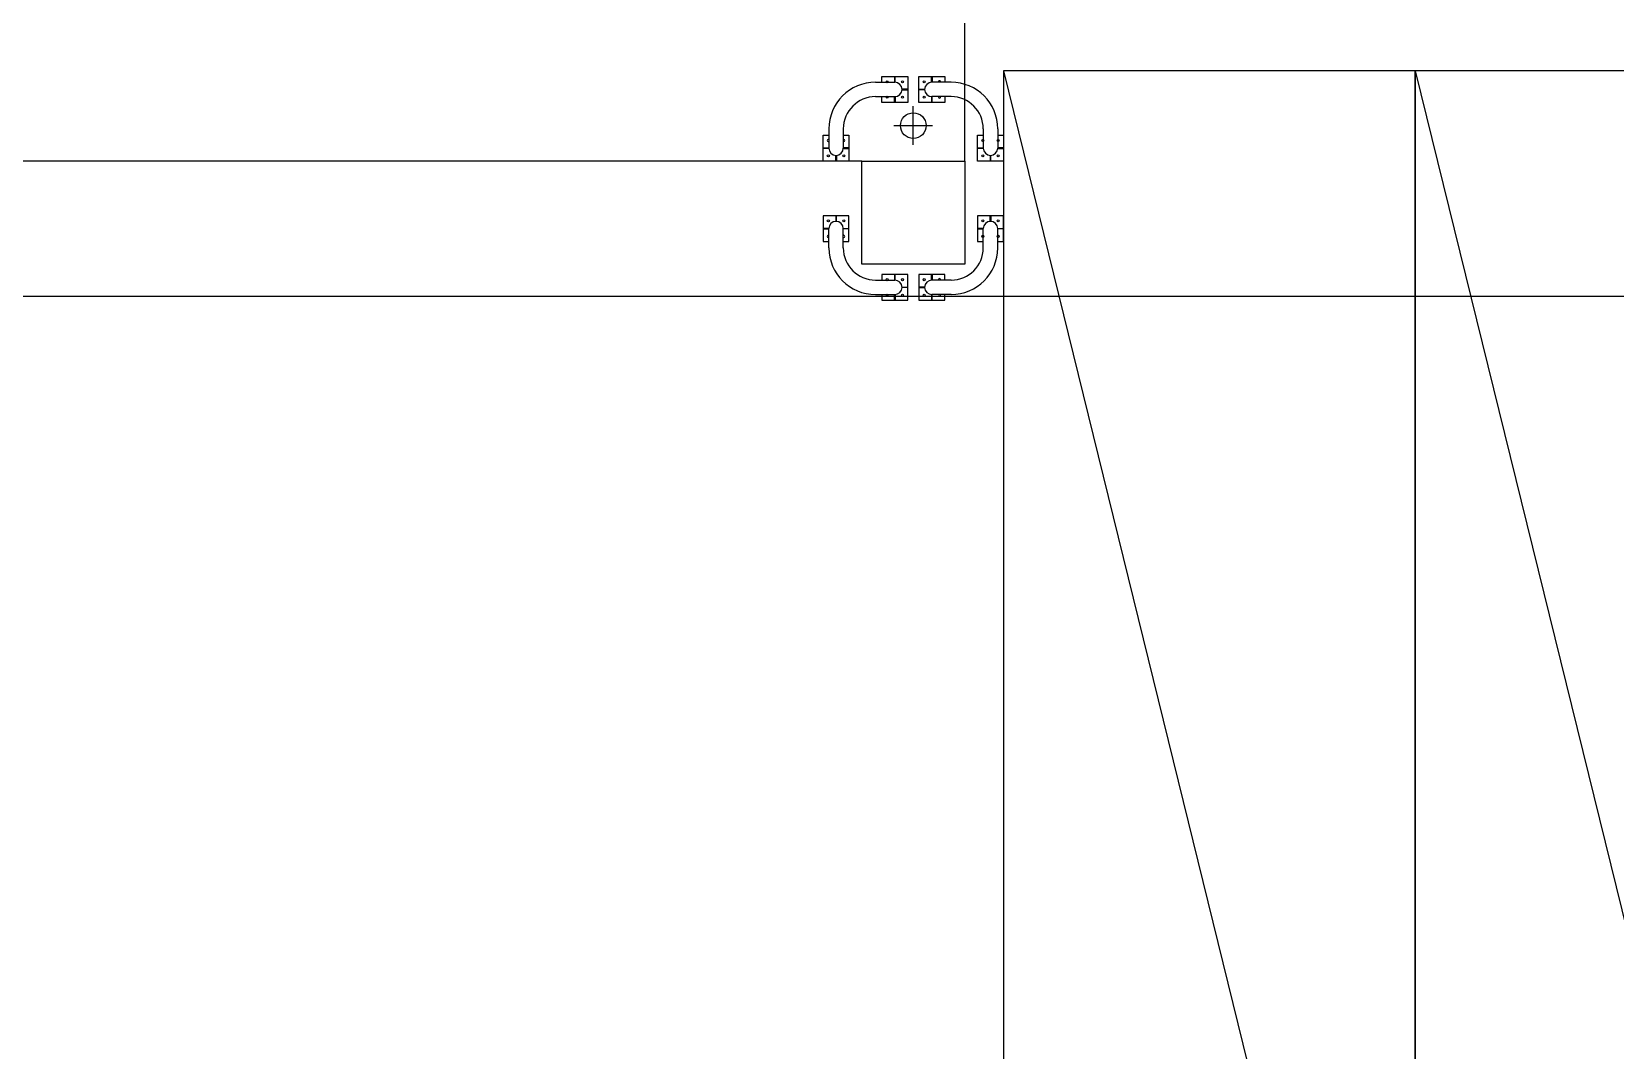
# Model space of a CAD drawing. Header units: millimetres. Extents: x 8456 to 190005487, y 619 to 455456909.
# Drawn here: x 198766 to 200661, y 159315 to 160534 of the extents above; entities that cross this region are included whole.
import ezdxf

# ---------------------------------------------------------------- set-up
doc = ezdxf.new("R2010")
doc.units = ezdxf.units.MM
doc.header["$LTSCALE"] = 400
doc.header["$MEASUREMENT"] = 0
doc.layers.get('0').update_dxf_attribs({"linetype": 'CONTINUOUS'})
for name, color, linetype in [('A-PK', 6, 'CONTINUOUS'), ('COL', 2, 'CONTINUOUS'), ('FIN', 5, 'CONTINUOUS'), ('WID', 4, 'CONTINUOUS'), ('우수홈통', 6, 'CONTINUOUS'), ('지하2층평면도$0$지상1충돌방지대', 6, 'CONTINUOUS')]:
    doc.layers.add(name, color=color, linetype=linetype)
doc.layers.add('Defpoint', color=161, linetype='CONTINUOUS', plot=False)

# ---------------------------------------------------------------- blocks, each defined once
blk = doc.blocks.new('A$C2DB436D3')
at = {"layer": 'A-PK', "color": 8}
for p, q in [((11927.5, 23923.6, 2515.7), (12631.5, 21063.6, 2515.7)), ((11927.5, 23923.6, 2515.7), (11927.5, 21063.6, 2515.7)), ((12631.5, 23923.6, 2515.7), (11927.5, 23923.6, 2515.7)), ((12631.5, 23923.6, 2515.7), (13335.5, 21063.6, 2515.7)), ((12631.5, 21063.6, 2515.7), (12631.5, 23923.6, 2515.7)), ((12631.5, 23923.6, 2515.7), (12631.5, 21063.6, 2515.7)), ((13335.5, 23923.6, 2515.7), (12631.5, 23923.6, 2515.7))]:
    blk.add_line(p, q, dxfattribs=at)
at = {"layer": 'COL', "color": 8}
for p, q in [((11685.5, 23769.6, 2515.7), (11861.5, 23769.6, 2515.7)), ((11685.5, 23593.6, 2515.7), (11685.5, 23769.6, 2515.7)), ((11861.5, 23769.6, 2515.7), (11861.5, 23593.6, 2515.7)), ((11861.5, 23593.6, 2515.7), (11685.5, 23593.6, 2515.7))]:
    blk.add_line(p, q, dxfattribs=at)
at = {"layer": 'FIN', "color": 8}
blk.add_line((11685.5, 23769.6, 2515.7), (10250, 23769.6, 2515.7), dxfattribs=at)
at = {"layer": 'WID', "color": 8}
blk.add_line((11861.5, 23769.6, 2515.7), (11861.5, 27223.6, 2515.7), dxfattribs=at)
at = {"layer": '우수홈통', "color": 8}
for p, q in [((11773.5, 23797.1, 2515.7), (11773.5, 23863.1, 2515.7)), ((11740.5, 23830.1, 2515.7), (11806.5, 23830.1, 2515.7))]:
    blk.add_line(p, q, dxfattribs=at)
blk.add_circle((11773.5, 23830.1, 2515.7), 22, dxfattribs=at)
at = {"layer": '지하2층평면도$0$지상1충돌방지대', "color": 8}
for p, q in [((11708.9, 23904.2, 2515.7), (11741.9, 23904.2, 2515.7)), ((11741.4, 23913, 2515.7), (11741.4, 23904.2, 2515.7)), ((11742.3, 23913, 2515.7), (11741.4, 23913, 2515.7)), ((11742.3, 23904.2, 2515.7), (11742.3, 23913, 2515.7)), ((11804.8, 23913, 2515.7), (11805.7, 23913, 2515.7)), ((11804.8, 23904.2, 2515.7), (11804.8, 23913, 2515.7)), ((11838.2, 23904.2, 2515.7), (11805.2, 23904.2, 2515.7)), ((11805.7, 23913, 2515.7), (11805.7, 23904.2, 2515.7)), ((11708.9, 23879.6, 2515.7), (11741.9, 23879.6, 2515.7)), ((11741.4, 23870.8, 2515.7), (11741.4, 23879.6, 2515.7)), ((11742.3, 23879.6, 2515.7), (11742.3, 23870.8, 2515.7)), ((11763, 23892.3, 2515.7), (11754.2, 23892.3, 2515.7)), ((11754.2, 23891.4, 2515.7), (11763, 23891.4, 2515.7)), ((11763, 23891.4, 2515.7), (11763, 23892.3, 2515.7)), ((11784.1, 23891.4, 2515.7), (11784.1, 23892.3, 2515.7)), ((11784.1, 23892.3, 2515.7), (11792.9, 23892.3, 2515.7)), ((11792.9, 23891.4, 2515.7), (11784.1, 23891.4, 2515.7)), ((11804.8, 23879.6, 2515.7), (11804.8, 23870.8, 2515.7)), ((11838.2, 23879.6, 2515.7), (11805.2, 23879.6, 2515.7)), ((11805.7, 23870.8, 2515.7), (11805.7, 23879.6, 2515.7)), ((11742.3, 23870.8, 2515.7), (11741.4, 23870.8, 2515.7)), ((11804.8, 23870.8, 2515.7), (11805.7, 23870.8, 2515.7)), ((11629.2, 23824.6, 2515.7), (11629.2, 23791.6, 2515.7)), ((11653.9, 23824.6, 2515.7), (11653.9, 23791.6, 2515.7)), ((11893.2, 23824.6, 2515.7), (11893.2, 23791.6, 2515.7)), ((11917.9, 23824.6, 2515.7), (11917.9, 23791.6, 2515.7)), ((11620.4, 23792, 2515.7), (11629.2, 23792, 2515.7)), ((11620.4, 23791.1, 2515.7), (11620.4, 23792, 2515.7)), ((11629.2, 23791.1, 2515.7), (11620.4, 23791.1, 2515.7)), ((11641.1, 23770.4, 2515.7), (11641.1, 23779.2, 2515.7)), ((11642, 23770.4, 2515.7), (11641.1, 23770.4, 2515.7)), ((11642, 23779.2, 2515.7), (11642, 23770.4, 2515.7)), ((11662.7, 23792, 2515.7), (11653.9, 23792, 2515.7)), ((11653.9, 23791.1, 2515.7), (11662.7, 23791.1, 2515.7)), ((11662.7, 23791.1, 2515.7), (11662.7, 23792, 2515.7)), ((11884.4, 23791.1, 2515.7), (11884.4, 23792, 2515.7)), ((11884.4, 23792, 2515.7), (11893.2, 23792, 2515.7)), ((11893.2, 23791.1, 2515.7), (11884.4, 23791.1, 2515.7)), ((11905.1, 23779.2, 2515.7), (11905.1, 23770.4, 2515.7)), ((11905.1, 23770.4, 2515.7), (11906, 23770.4, 2515.7)), ((11906, 23770.4, 2515.7), (11906, 23779.2, 2515.7)), ((11926.7, 23792, 2515.7), (11917.9, 23792, 2515.7)), ((11917.9, 23791.1, 2515.7), (11926.7, 23791.1, 2515.7)), ((11926.7, 23791.1, 2515.7), (11926.7, 23792, 2515.7)), ((11642, 23675.2, 2515.7), (11641.1, 23675.2, 2515.7)), ((11641.1, 23675.2, 2515.7), (11641.1, 23666.4, 2515.7)), ((11642, 23666.4, 2515.7), (11642, 23675.2, 2515.7)), ((11905.1, 23666.4, 2515.7), (11905.1, 23675.2, 2515.7)), ((11905.1, 23675.2, 2515.7), (11906, 23675.2, 2515.7)), ((11906, 23675.2, 2515.7), (11906, 23666.4, 2515.7)), ((11620.4, 23654.5, 2515.7), (11620.4, 23653.6, 2515.7)), ((11629.2, 23654.5, 2515.7), (11620.4, 23654.5, 2515.7)), ((11620.4, 23653.6, 2515.7), (11629.2, 23653.6, 2515.7)), ((11629.2, 23621.1, 2515.7), (11629.2, 23654.1, 2515.7)), ((11653.9, 23654.5, 2515.7), (11662.7, 23654.5, 2515.7)), ((11653.9, 23621.1, 2515.7), (11653.9, 23654.1, 2515.7)), ((11662.7, 23653.6, 2515.7), (11653.9, 23653.6, 2515.7)), ((11662.7, 23654.5, 2515.7), (11662.7, 23653.6, 2515.7)), ((11893.2, 23654.5, 2515.7), (11884.4, 23654.5, 2515.7)), ((11884.4, 23654.5, 2515.7), (11884.4, 23653.6, 2515.7)), ((11884.4, 23653.6, 2515.7), (11893.2, 23653.6, 2515.7)), ((11893.2, 23621.1, 2515.7), (11893.2, 23654.1, 2515.7)), ((11917.9, 23654.5, 2515.7), (11926.7, 23654.5, 2515.7)), ((11917.9, 23621.1, 2515.7), (11917.9, 23654.1, 2515.7)), ((11926.7, 23653.6, 2515.7), (11917.9, 23653.6, 2515.7)), ((11926.7, 23654.5, 2515.7), (11926.7, 23653.6, 2515.7)), ((11708.9, 23566.1, 2515.7), (11741.9, 23566.1, 2515.7)), ((11742.3, 23574.9, 2515.7), (11741.4, 23574.9, 2515.7)), ((11741.4, 23574.9, 2515.7), (11741.4, 23566, 2515.7)), ((11742.3, 23566, 2515.7), (11742.3, 23574.9, 2515.7)), ((11754.2, 23554.2, 2515.7), (11763, 23554.2, 2515.7)), ((11763, 23553.3, 2515.7), (11754.2, 23553.3, 2515.7)), ((11763, 23554.2, 2515.7), (11763, 23553.3, 2515.7)), ((11792.9, 23554.2, 2515.7), (11784.1, 23554.2, 2515.7)), ((11784.1, 23554.2, 2515.7), (11784.1, 23553.3, 2515.7)), ((11784.1, 23553.3, 2515.7), (11792.9, 23553.3, 2515.7)), ((11804.8, 23566, 2515.7), (11804.8, 23574.9, 2515.7)), ((11804.8, 23574.9, 2515.7), (11805.7, 23574.9, 2515.7)), ((11838.2, 23566.1, 2515.7), (11805.2, 23566.1, 2515.7)), ((11805.7, 23574.9, 2515.7), (11805.7, 23566, 2515.7)), ((11708.9, 23541.4, 2515.7), (11741.9, 23541.4, 2515.7)), ((11741.4, 23532.6, 2515.7), (11741.4, 23541.4, 2515.7)), ((11742.3, 23532.6, 2515.7), (11741.4, 23532.6, 2515.7)), ((11742.3, 23541.4, 2515.7), (11742.3, 23532.6, 2515.7)), ((11804.8, 23541.4, 2515.7), (11804.8, 23532.6, 2515.7)), ((11804.8, 23532.6, 2515.7), (11805.7, 23532.6, 2515.7)), ((11838.2, 23541.4, 2515.7), (11805.2, 23541.4, 2515.7)), ((11805.7, 23532.6, 2515.7), (11805.7, 23541.4, 2515.7))]:
    blk.add_line(p, q, dxfattribs=at)
at = {"layer": '지하2층평면도$0$지상1충돌방지대', "color": 8, "elevation": 2515.7}
for points in [[(11719.9, 23904.2), (11719.9, 23913.9), (11763.9, 23913.9), (11763.9, 23869.9)], [(11783.2, 23869.9), (11783.2, 23913.9), (11827.2, 23913.9), (11827.2, 23904.2)], [(11763.9, 23869.9), (11719.9, 23869.9), (11719.9, 23879.6)], [(11827.2, 23879.6), (11827.2, 23869.9), (11783.2, 23869.9)], [(11663.5, 23769.6), (11619.5, 23769.6), (11619.5, 23813.6), (11629.2, 23813.6)], [(11653.9, 23813.6), (11663.5, 23813.6), (11663.5, 23769.6)], [(11883.5, 23769.6), (11883.5, 23813.6), (11893.2, 23813.6)], [(11917.9, 23813.6), (11927.5, 23813.6), (11927.5, 23769.6), (11883.5, 23769.6)], [(11663.5, 23676.1), (11619.5, 23676.1), (11619.5, 23632.1), (11629.2, 23632.1)], [(11653.9, 23632.1), (11663.5, 23632.1), (11663.5, 23676.1)], [(11883.5, 23676.1), (11883.5, 23632.1), (11893.2, 23632.1)], [(11917.9, 23632.1), (11927.5, 23632.1), (11927.5, 23676.1), (11883.5, 23676.1)], [(11763.9, 23575.7), (11719.9, 23575.7), (11719.9, 23566.1)], [(11719.9, 23541.4), (11719.9, 23531.7), (11763.9, 23531.7), (11763.9, 23575.7)], [(11783.2, 23575.7), (11783.2, 23531.7), (11827.2, 23531.7), (11827.2, 23541.4)], [(11827.2, 23566.1), (11827.2, 23575.7), (11783.2, 23575.7)]]:
    blk.add_lwpolyline(points, dxfattribs=at)
at = {"layer": '지하2층평면도$0$지상1충돌방지대', "color": 8}
for centre in [(11728.7, 23905.1, 2515.7), (11755.1, 23905.1, 2515.7), (11792, 23905.1, 2515.7), (11728.7, 23878.7, 2515.7), (11755.1, 23878.7, 2515.7), (11792, 23878.7, 2515.7), (11892.3, 23804.8, 2515.7), (11918.7, 23804.8, 2515.7), (11628.3, 23778.4, 2515.7), (11654.7, 23778.4, 2515.7), (11892.3, 23778.4, 2515.7), (11918.7, 23778.4, 2515.7), (11628.3, 23667.3, 2515.7), (11654.7, 23667.3, 2515.7), (11892.3, 23667.3, 2515.7), (11918.7, 23667.3, 2515.7), (11892.3, 23640.9, 2515.7), (11918.7, 23640.9, 2515.7), (11728.7, 23566.9, 2515.7), (11755.1, 23566.9, 2515.7), (11792, 23566.9, 2515.7), (11728.7, 23540.5, 2515.7), (11755.1, 23540.5, 2515.7), (11792, 23540.5, 2515.7)]:
    blk.add_circle(centre, 1.76, dxfattribs=at)
for centre, radius, start, end in [((11708.9, 23824.6, 2515.7), 79.6, 90, 180), ((11741.9, 23891.9, 2515.7), 12.3, 270, 90), ((11805.2, 23891.9, 2515.7), 12.3, 90, 270), ((11818.4, 23905.1, 2515.7), 1.76, 330, 210), ((11838.2, 23824.6, 2515.7), 79.6, 0, 90), ((11708.9, 23824.6, 2515.7), 55, 90, 180), ((11818.4, 23878.7, 2515.7), 1.76, 150, 30), ((11838.2, 23824.6, 2515.7), 55, 0, 90), ((11628.3, 23804.8, 2515.7), 1.76, 60, 300), ((11654.7, 23804.8, 2515.7), 1.76, 240, 120), ((11641.5, 23791.6, 2515.7), 12.3, 180, 0), ((11905.5, 23791.6, 2515.7), 12.3, 180, 0), ((11641.5, 23654.1, 2515.7), 12.3, 0, 180), ((11905.5, 23654.1, 2515.7), 12.3, 0, 180), ((11628.3, 23640.9, 2515.7), 1.76, 60, 300), ((11654.7, 23640.9, 2515.7), 1.76, 240, 120), ((11708.9, 23621.1, 2515.7), 79.6, 180, 270), ((11708.9, 23621.1, 2515.7), 55, 180, 270), ((11838.2, 23621.1, 2515.7), 55, 270, 0), ((11838.2, 23621.1, 2515.7), 79.6, 270, 0), ((11741.9, 23553.7, 2515.7), 12.3, 270, 90), ((11805.2, 23553.7, 2515.7), 12.3, 90, 270), ((11818.4, 23566.9, 2515.7), 1.76, 330, 210), ((11818.4, 23540.5, 2515.7), 1.76, 150, 30)]:
    blk.add_arc(centre, radius, start, end, dxfattribs=at)

msp = doc.modelspace()

# ---------------------------------------------------------------- linework, layer by layer
at = {"layer": 'Defpoint'}
msp.add_lwpolyline([(29467.9, 160217.4), (202988.5, 160217.4), (202988.5, 84717.4), (29467.9, 84717.4)], close=True, dxfattribs=at)

# ---------------------------------------------------------------- block references
at = {"xscale": 0.7, "yscale": 0.7, "zscale": 0.7}
msp.add_blockref('A$C2DB436D3', (191579.1, 143740.2, -160.1), dxfattribs=at)

doc.saveas('drawing.dxf')
